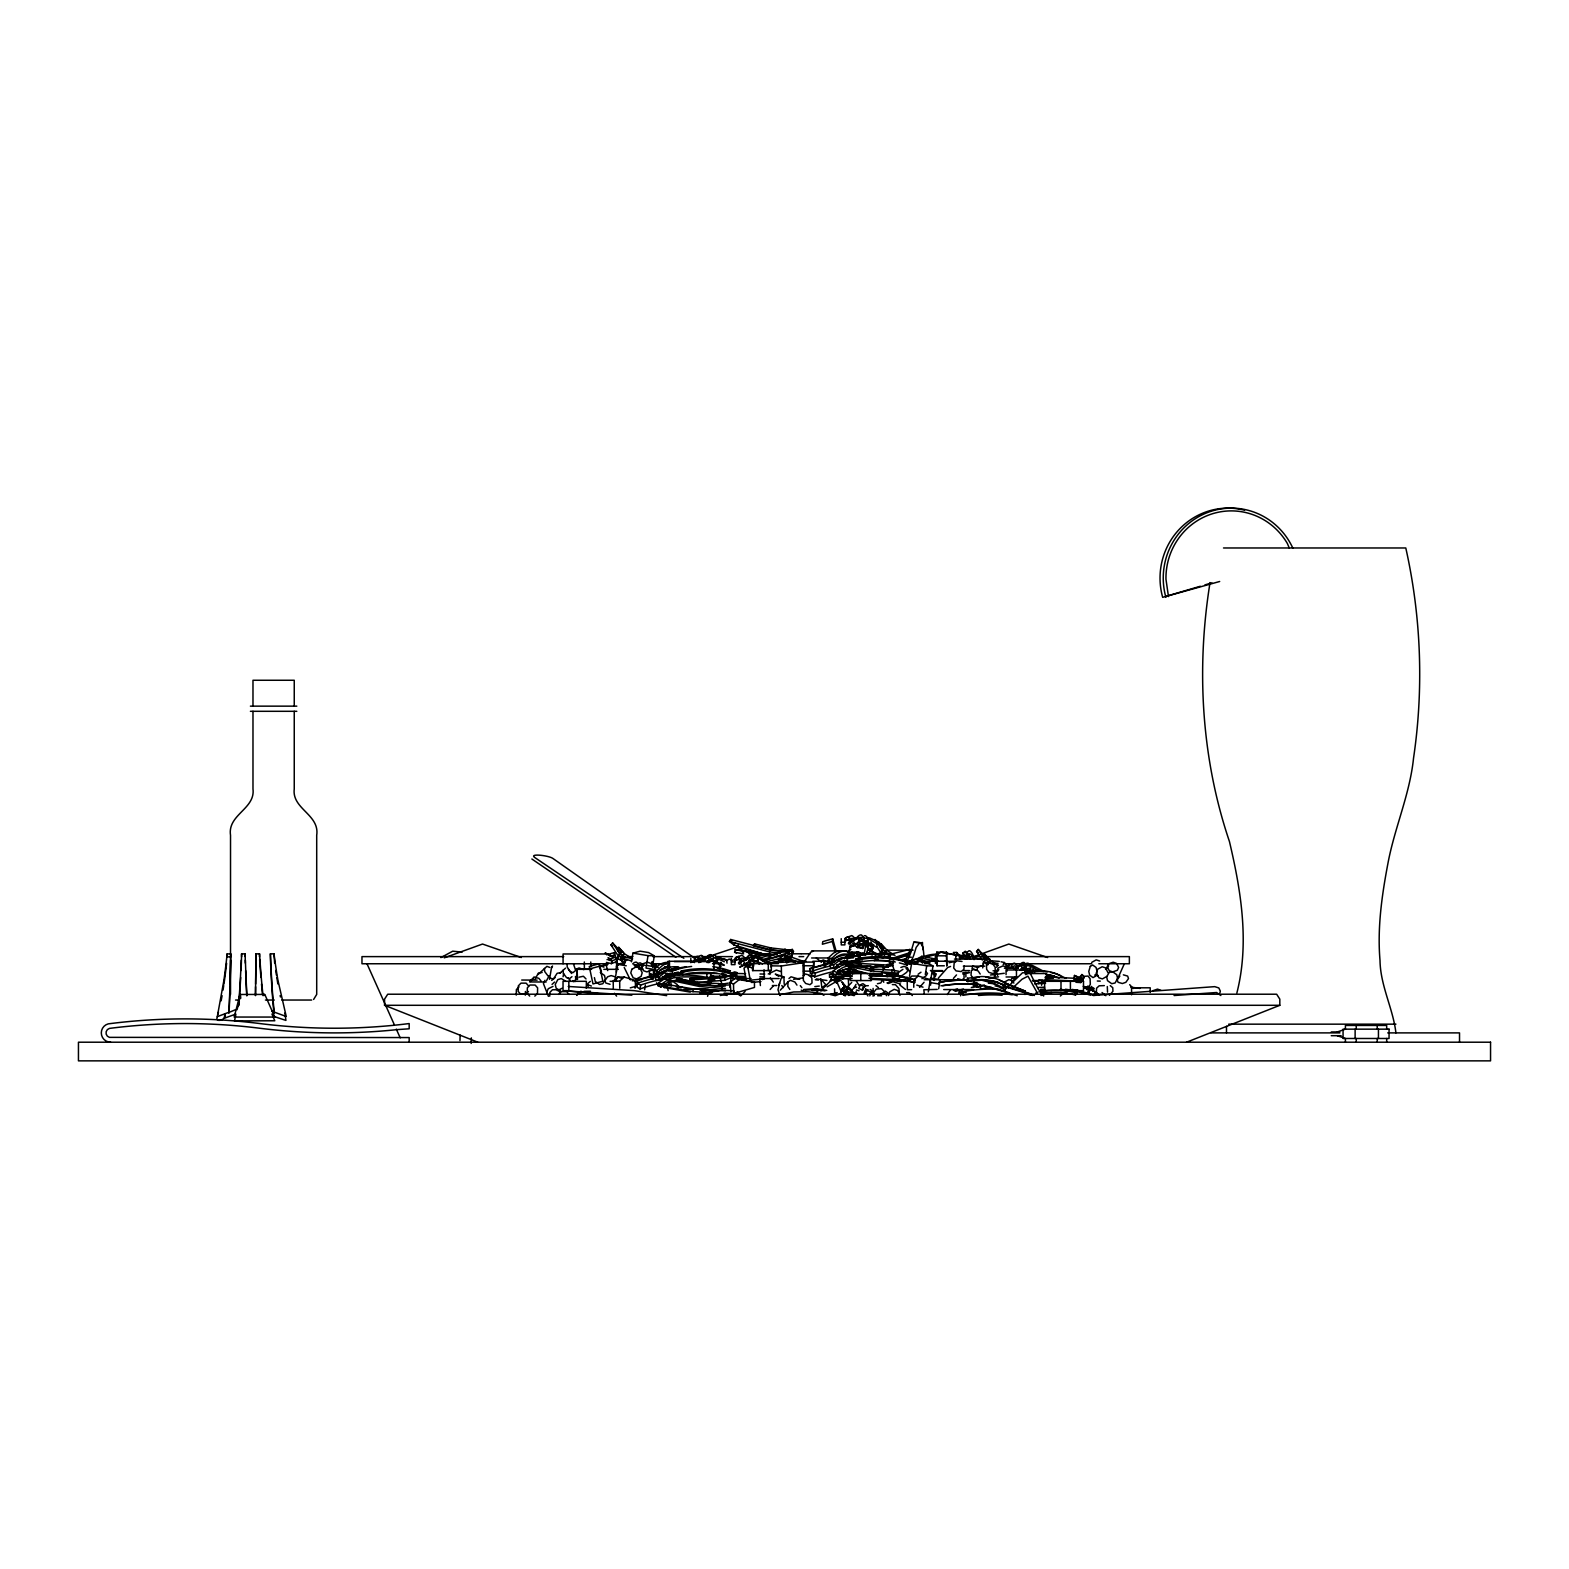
<?xml version="1.0" encoding="UTF-8"?>
<svg xmlns="http://www.w3.org/2000/svg" width="1569" height="1569" viewBox="0 0 1569 1569"><rect width="100%" height="100%" fill="white"/><g stroke="black" fill="none" stroke-linecap="round" stroke-linejoin="round"><path stroke-width="1.5" d="M804.269 975.722L804.034 962.072L813.723 962.091L813.958 966.092M813.056 969.367L813.723 962.091M944.322 965.798L937.066 965.778L936.183 955.815L936.85 952.128L946.538 952.148L946.754 965.798L946.538 952.148M937.066 965.778L936.85 952.128M917.845 963.15L917.885 959.306A166.687 75.998 -89.3 0 1 936.654 954.187M922.415 963.209L922.454 959.365M263.062 995.648A309.681 14.396 89.7 0 1 262.121 986.724L261.552 980.743A309.524 14.396 89.7 0 1 259.964 960.11L259.552 953.854L255.943 953.854L255.884 960.11A309.093 2.589 89.9 0 1 255.629 980.743L255.57 990.059A312.819 2.628 89.9 0 1 255.472 995.629A309.093 2.589 89.9 0 0 255.551 986.724M245.117 956.521L245.156 953.874L241.567 953.893L241.371 963.15A313.015 9.963 -89.9 0 1 241.018 970.544M271.908 1011.26L286.244 1016.496L278.027 980.703A310.917 29.144 89.5 0 1 274.83 960.091L274.006 953.834L270.378 953.834L270.594 963.091A313.015 9.649 89.8 0 0 271.672 983.979L272.065 990.019A313.074 9.649 89.8 0 0 273.987 1013.064M235.173 1009.828L231.349 1011.456A82.824 70.585 82.4 0 1 227.368 1012.848L217.306 1016.634L223.818 980.802A310.387 24.555 -89.7 0 0 226.466 960.169L227.132 953.913L230.741 953.913L230.643 963.17A312.859 5.04 90 0 1 230.133 984.038M710.071 984.881L710.188 979.272M820.862 979.272L821.783 987.548L826.392 984.646M668.374 966.21A51.208 23.751 -82.4 0 0 661.785 969.112L656.842 973.643L653.508 973.055L653.567 969.975L658.509 965.425A51.208 23.751 -82.4 0 1 666.747 962.405L668.374 962.483M668.453 963.131A51.208 23.751 -82.4 0 0 661.843 966.014L656.921 970.564L656.842 973.643L657.215 971.486L658.686 973.604L666.119 970.544A37.362 25.222 -42.5 0 1 675.651 968.857L677.926 968.877M865.97 954.58L857.792 952.128L849.515 954.835L844.71 954.03A51.208 23.751 -82.4 0 0 836.473 957.07L831.531 961.601L828.197 961.012L828.275 957.933L833.198 953.403A51.169 23.731 -82.4 0 1 838.16 950.892L846.279 951.304M831.531 961.601L831.609 958.522L836.552 953.991A51.208 23.751 -82.4 0 1 844.789 950.951L851.202 952.658L847.848 952.069M576.627 979.448L577.078 969.328L591.65 969.328M459.972 1040.6L460.109 1035.069M471.19 1043.424L471.347 1037.894M516.24 995.119L516.378 989.588L519.025 986.842M525.301 995.177L525.419 991.49M549.719 996.178L549.817 992.491L552.465 989.745L557.603 989.784L560.094 992.549M259.454 956.815L259.552 953.854M739.254 964.327L739.411 960.718L741.745 959.463M771.183 967.23L771.34 963.621L760.024 957.776A58.759 34.577 -88 0 0 755.356 957.306M849.162 944.597L849.319 940.988L851.653 939.733M867.99 938.537L876.993 943.734L876.836 947.362L867.834 942.165M576.784 978.232L577.078 974.016L577.372 978.232M274.006 953.834L274.653 963.091M652.9 977.428L652.782 979.409L650.547 977.369L650.821 974.055L657.764 975.545M650.547 977.369L650.821 974.055M659.647 983.528L659.51 985.509L656.528 982.802M697.421 984.449L697.538 982.488L677.71 978.468L677.592 980.429L697.421 984.449L722.721 986.293M725.466 988.705L699.244 986.45L699.362 984.469L676.259 979.507M718.406 985.548L718.543 983.586L697.538 982.488M724.878 986.685L724.996 984.704L718.543 983.586M840.141 976.801L840.023 978.762L852.045 978.566M868.069 973.702L848.456 968.426L848.574 966.465L851.241 964.974L871.089 968.995L892.075 970.093L898.527 971.211L898.37 972.466L902.94 969.328M848.456 968.426L851.124 966.935L851.241 964.974L847.946 964.366A48.659 23.574 -69.6 0 0 839.023 966.877L833.257 970.858L832.727 973.663L835.63 974.957L841.376 970.976A48.659 23.574 -69.6 0 1 850.3 968.465L851.967 968.603M852.751 973.996L852.869 972.015L861.616 971.858M898.409 973.192L870.952 970.956L871.089 968.995M891.957 972.054L892.075 970.093M897.998 976.624L898.115 974.663M930.005 962.68L919.101 959.757L919.238 957.776L921.905 956.286L935.124 958.973M919.101 959.757L921.768 958.267L921.905 956.286M959.149 993.099L959.267 991.137L961.934 989.647L961.817 991.628L959.149 993.099L963.503 994.275M796.954 985.116L794.895 982.017L790.462 980.35L788.089 981.782L787.795 986.313L789.854 989.431M658.235 967.367L646.291 965.366L646.075 968.093L655.626 969.701M690.282 992.138L664.217 987.548L664.589 984.096L693.243 988.901L733.9 990.804L733.684 993.55L724.133 993.099M664.217 987.548L664.589 984.096M712.169 992.549L693.027 991.647L693.243 988.901M851.967 976.565L837.748 974.055L838.121 970.603L841.925 968.151A48.659 23.574 -69.6 0 1 850.849 965.661L852.516 965.778M1075.961 982.292L1080.766 982.547L1081.237 978.585L1045.346 976.899M964.17 966.033L963.876 969.407L961.13 971.584L956.051 970.897L953.736 968.034L954.187 962.993L956.933 960.797L962.013 961.483M224.347 1018.261L224.759 1013.927C228.329 1019.124 213.776 1024.184 217.503 1016.281M989.078 987.548L980.37 989.235L980.684 985.881L984.351 984.94M1024.949 994.491L1025.263 991.118L1011.279 985.371A55.013 54.248 79.4 0 0 1004.042 983.959M1043.267 982.429L1038.247 983.449L1038.56 980.076L1039.914 979.997M947.245 994.609L950.461 989.843M956.404 955.796L956.737 952.461L953.383 952.442L954.501 953.795M726.251 975.075L722.015 976.683L690.007 978.585L689.693 981.311L693.439 982.547L724.643 980.331L736.567 975.31L736.881 972.584L734.723 971.878L730.487 973.466M693.439 982.547L693.753 979.821L690.007 978.585M724.643 980.331L724.956 977.585L736.881 972.584M778.989 985.057L781.225 978.271L783.931 976.957L784.186 984.194M223.033 990.098L223.72 985.528M838.258 979.978L838.827 976.291M599.142 963.778L602.849 981.194L592.984 983.94L589.277 966.524L599.142 963.778L601.515 972.231M606.575 954.776L614.479 952.579L614.028 955.227L610.086 956.325M617.362 957.973L621.265 951.344L618.774 947.323L617.147 949.284L619.657 953.305L619.069 955.541L620.618 956.796L624.148 953.874L620.638 960.267L617.362 957.973L618.99 956.011L622.265 958.306L622.697 955.658L623.462 959.149L625.521 960.601L627.07 959.561L623.893 962.562L621.834 961.111L621.069 957.62L620.638 960.267M615.107 979.468L617.617 964.347L624.776 962.366M631.503 961.777L632.935 953.148L640.113 951.167L648.546 952.56L654.312 955.815L652.527 966.622M635.072 988.254L636.583 979.134L641.368 979.919M653.724 978.468A178.356 133.365 -59 0 0 637.524 983.233L636.877 987.078L640.015 988.96A178.356 133.365 -59 0 1 658.235 983.763M640.015 988.96L640.642 985.097A178.356 133.365 -59 0 1 662.903 979.095M646.605 964.288L648.036 955.639L654.312 955.815M644.624 989.843L645.408 985.097M711.561 979.684L710.914 983.528A178.356 133.365 -59 0 0 707.227 982.763M830.432 965.994A178.356 133.365 -59 0 0 812.212 971.191L811.585 975.055L814.703 976.918A178.356 133.365 -59 0 1 832.923 971.721M814.703 976.918L815.331 973.074A178.356 133.365 -59 0 1 839.611 966.7M832.256 941.498L832.688 938.85L822.803 941.596L822.372 944.244L832.256 941.498L835.218 952.05M850.28 994.393L848.751 995.413L846.691 993.981L845.926 990.49L843.867 995.099L840.592 992.804L844.495 986.175L842.004 982.135L848.162 988.901L855.752 993.648L854.124 995.609L846.515 993.805L845.397 992.883L847.378 988.705L843.847 991.628L841.71 989.235L842.867 988.137M840.592 992.804L842.671 988.156M849.006 952.383L850.084 945.891M843.867 995.099L847.378 988.705M864.107 954.874L865.892 944.067M864.225 935.791A51.208 10.767 -78.3 0 1 865.715 935.83L867.598 937.615A58.759 34.577 -88 0 1 869.932 938.046L879.032 942.184L883.739 947.911L879.836 954.54L881.915 949.892L875.071 939.478L882.896 948.029M886.622 950.461L884.641 954.638L886.622 950.461L883.092 953.364L881.543 952.108L882.111 949.873L879.621 945.852L881.248 943.891L887.407 950.657L894.997 955.384M885.171 952.226L884.739 954.874L881.464 952.579M883.288 965.504L882.857 968.151L892.722 965.406L893.173 962.758M909.49 976.271L911.628 963.327A116.694 76.371 64.5 0 1 917.826 961.189M925.298 974.467L926.73 965.818L933.006 965.994L930.868 978.938M928.299 991.961L930.594 978.115L940.164 979.684L938.654 988.803M983.43 961.817L982.978 964.484L984.606 962.523L987.862 964.817L988.313 962.17M987.764 964.562L989.764 960.385L988.137 962.366M1041.561 985.273L1042.267 980.958M1087.14 986.921L1086.689 989.588L1088.317 987.627M1091.494 989.686L1093.103 987.705L1094.221 988.627L1092.612 990.588L1091.847 987.47L1089.945 988.411L1087.807 986.038M1210.032 582.589C1196.147 668.806 1201.344 758.592 1229.429 841.474C1241.059 890.741 1249.61 943.028 1236.882 992.942M549.523 979.291L551.641 966.837M563.075 976.781L563.624 973.545M868.069 989.568L865.715 990.235L864.107 992.922L865.303 992.569M1017.222 995.746A100.632 11.003 13.8 0 0 983.881 986.018L973.525 983.292L974.094 979.958L981.115 979.605A51.208 50.718 -31.8 0 1 998.021 982.645L1002.14 984.528M1087.494 994.099L1088.376 989.098L1089.906 989.058L1089.023 994.079L1075.098 989.961M632.699 963.896A51.208 10.767 -78.3 0 1 636.7 962.307L639.113 965.151L638.563 968.21L642.662 968.975L642.133 967.936M712.169 956.384A51.208 10.767 -78.3 0 1 715.287 955.56L717.719 958.384L717.151 961.464L713.071 960.699L713.62 957.639L711.188 954.795A51.208 10.767 -78.3 0 0 707.188 956.384L704.344 960.071M752.689 956.384A51.208 10.767 -78.3 0 1 755.807 955.56L758.219 958.384L757.67 961.464L753.571 960.699L754.14 957.639L751.708 954.795A51.208 10.767 -78.3 0 0 747.707 956.384L744.863 960.071M867.598 937.615L867.579 941.733L863.48 940.988L864.029 937.909L861.616 935.065A51.208 10.767 -78.3 0 0 857.615 936.673L855.752 938.89M862.322 990.098L862.558 988.843M865.186 991.667L865.755 988.548M1025.204 964.15A51.208 10.767 -78.3 0 1 1028.323 963.327L1030.755 966.171L1030.186 969.23L1026.106 968.485L1026.656 965.406L1024.224 962.562A51.208 10.767 -78.3 0 0 1020.223 964.17L1017.379 967.838M998.904 983.233A51.208 50.718 -31.8 0 0 981.998 980.194L967.034 981.311L967.583 978.232L981.664 976.526A51.208 50.718 -31.8 0 1 998.57 979.566L1008.945 984.685L1008.396 987.764L1000.61 983.39M967.916 981.9L967.583 978.232M221.131 1000.806L222.092 995.687M658.019 985.705L658.568 982.88L664.334 978.899A48.659 23.574 -69.6 0 1 673.238 976.389L682.476 979.448L676.161 977.683A48.659 23.574 -69.6 0 0 667.237 980.194L661.49 984.175L660.941 986.999L658.019 985.705L659.961 984.175M835.63 974.957L838.121 970.603L854.85 973.408M749.217 966.935L750.159 964.229L753.767 965.504L752.826 968.21L749.217 966.935L749.433 965.818M752.826 968.21L753.042 967.092M864.107 942.106A75.685 3.04 -70.7 0 1 863.911 944.636L862.715 948.48L859.106 947.205L859.341 946.087A75.685 3.04 -70.7 0 0 859.518 945.146M862.715 948.48L862.95 947.362A75.685 3.04 -70.7 0 0 863.225 945.166M1026.283 973.27L1026.518 972.133A75.685 3.04 -70.7 0 0 1026.773 970.466M681.319 970.936L680.789 973.466L682.397 974.643A116.694 97.2 -53.9 0 1 732.527 977.232L733.056 974.682L731.448 973.525A116.694 97.2 -53.9 0 0 681.319 970.936L682.927 972.094A116.694 97.2 -53.9 0 1 733.056 974.682M682.397 974.643L682.927 972.094M731.448 973.525L730.919 976.055L732.527 977.232M899.351 962.895A116.694 97.2 -53.9 0 1 907.215 965.19L907.745 962.66L906.137 961.483A116.694 97.2 -53.9 0 0 856.007 958.894L855.478 961.444L857.086 962.601A116.694 97.2 -53.9 0 1 895.311 962.013M857.086 962.601L857.615 960.071L856.007 958.894M908.628 962.64L915.923 963.131M907.196 978.546L907.451 977.31L900.273 976.977M1081.237 978.585L1080.982 979.821L1073.784 979.429M1080.766 982.547L1081.021 981.311L1045.131 979.644M831.393 961.797L831.903 959.443L839.337 956.384A37.362 25.222 -42.5 0 1 848.868 954.697L859.832 956.541M736.567 952.971L734.606 952.265L735.233 949.539L772.105 955.09M781.225 958.6L786.108 958.973L786.716 956.247L790.148 957.463L789.521 960.208L780.303 959.404M844.436 960.071L844.652 963.307L845.103 961.326M890.074 957.286L890.545 955.305L887.328 953.815L869.932 957.855M908.098 954.835L905.019 960.875L908.098 954.835L889.427 959.6M893.212 959.797L908.941 954.776L909.961 949.422L888.78 954.619M909.961 949.422L908.941 954.776M910.236 952.736L910.687 950.755M611.361 963.641L612.008 960.895L617.715 958.679L617.088 961.405L611.361 963.641L606.379 962.405M872.286 955.148L866.971 952.265L867.618 949.539L878.248 954.246M870.481 950.245L869.834 952.971L866.971 952.265M977.605 967.406L976.977 970.152L971.995 968.916L972.623 966.171L977.605 967.406L981.429 965.916M982.684 967.916L983.332 965.19M1083.159 979.154L1074.471 975.447L1073.824 978.173L1077.354 980.095M960.601 995.785L961.503 991.922A178.356 146.505 -53.2 0 1 1000.551 989.49M1085.238 988.352A178.356 146.505 -53.2 0 1 1095.025 991.549L1094.103 995.413A178.356 146.505 -53.2 0 0 1072.157 989.411M892.271 977.82L899.096 979.409L899.782 976.683L915.355 979.821L914.668 982.547L897.664 979.213M899.096 979.409L910.177 981.311L910.863 978.585M995.021 975.487L996.001 971.662L998.845 969.72M235.899 1014.123L234.526 1020.889L274.791 1020.772L271.947 1014.064M237.056 1009.71L239.351 1000.885M754.179 945.381L754.571 943.891L770.732 947.911L790.168 950.128L788.913 952.108M968.446 957.776L968.838 956.286L980.39 959.169M218.483 1012.044L217.738 1014.496M790.658 957.678L790.246 959.13L791.914 955.717L790.658 957.678L785.853 956.913L779.675 960.875L770.163 963.091M786.049 956.247L790.894 956.835L792.816 952.579L792.168 954.874M888.584 995.57L889.662 991.902L894.193 989.353L897.645 990.49L900.018 995.334M913.844 942.165L922.474 942.91L913.844 942.165L910.53 953.383A58.877 46.187 -75.6 0 1 905.803 963.464M553.465 978.958L557.113 973.31L560.878 972.584M859.106 947.205L860.067 944.499L863.676 945.774L865.323 944.165A55.013 12.356 89.3 0 1 866.147 943.675M825.059 966.347L828.491 960.797M831.511 980.821L831.982 979.625L834.963 981.253M830.197 980.86L831.335 978.075M874.404 957.718L875.737 954.697L880.444 952.952L883.798 954.187M1118.481 976.84L1124.345 963.758M883.053 970.27L884.367 967.445M1013.888 979.566L1015.202 976.742M544.973 980.292L543.423 983.606L548.405 996.315M546.738 992.039L548.287 988.725L553.033 986.391M551.66 967.838L552.523 966.014M712.463 959.071L709.972 960.012L708.678 962.68L709.972 962.111M759.573 964.366A47.854 13.964 -64.4 0 0 756.003 963.072L752.394 964.209L749.197 962.68L750.492 960.012L752.983 959.071M752.394 964.209L754.964 960.973M864.009 939.184L860.381 940.302L859.106 942.949L862.283 944.479L865.911 943.361A47.854 13.964 -64.4 0 1 870.128 945.46L870.677 946.46M862.283 944.479L863.578 941.831L867.206 940.714A47.854 13.964 -64.4 0 1 868.226 940.733M864.696 942.067A47.854 13.964 -64.4 0 1 866.951 943.93L868.559 949.108L871.736 950.637L873.031 947.99L871.972 943.812L872.815 948.794L868.343 948.833L865.009 944.283A55.013 12.356 89.3 0 0 863.342 943.499M1025.498 966.857L1023.008 967.798L1021.713 970.446L1024.224 969.505M861.342 947.088L860.793 948.166L857.184 946.891L858.223 944.93M979.919 986.489L977.134 987.195L975.192 985.077L976.389 982.704M1005.101 990.098L1003.14 987.96L1004.337 985.607L1006.278 987.744L1005.101 990.098L999.355 987.019A37.362 27.183 -37.6 0 0 995.021 985.842M762.671 979.644L763.652 977.781M529.675 981.861L534.048 976.977L538.853 978.33L541.109 981.115M546.561 980.625L549.13 975.781M568.213 986.45L634.366 990.647L666.688 995.648M866.559 966.975L867.167 965.876L865.99 967.955M535.009 979.252L538.422 973.015L542.129 972.505M668.119 985.391L669.806 982.39L673.16 981.664L677.357 984.685L678.2 988.45M882.464 979.978L880.797 982.978L877.444 983.704M854.281 987.293L856.027 984.351M1082.649 979.272L1084.375 976.33L1088.101 976.055L1090.082 978.723L1090.318 984.351L1088.572 987.293L1084.846 987.548M1116.775 979.88L1118.128 977.742M841.2 980.743L838.905 979.939L837.199 982.645L840.67 990.49M738.175 944.891L736.9 946.872L761.455 953.442L733.704 944.832L729.408 941.439L730.683 939.478L770.732 949.892L786.187 951.775M733.704 944.832L734.959 942.851M754.571 943.891L753.316 945.852L769.477 949.873L787.207 951.736M769.477 949.873L770.732 947.911M729.408 941.439L769.457 951.873L770.732 949.892M783.814 950.991L785.069 949.01M790.894 956.835L792.188 952.658M933.79 971.211L932.535 973.192L933.535 974.447L934.791 972.466L930.397 970.466M967.583 958.267L968.838 956.286M1003.179 964.504L1004.435 962.542L1005.454 963.797M862.891 947.146L863.695 945.911M804.701 961.228L810.722 952.187L813.448 951.089M974.055 959.64L972.623 956.835A51.208 8.728 83.2 0 0 969.348 953.795L963.209 956.09L962.935 953.011L965.151 951.304A51.208 8.728 83.2 0 1 965.778 951.442M963.209 956.09L964.268 954.776M967.132 955.501L966.877 952.422L969.093 950.716A51.208 8.728 83.2 0 1 972.349 953.736L974.526 958.286M779.675 983.096L777.989 989.843L780.068 995.55M624.05 964.072L625.011 962.974M704.756 960.601A37.362 7.551 75.2 0 0 701.833 958.012L695.655 960.306L695.126 957.62L697.224 956.227M695.126 957.62L701.284 955.325A37.362 7.551 75.2 0 1 704.226 957.933L705.05 959.071M745.275 960.601A37.362 7.551 75.2 0 0 742.353 958.012L736.175 960.306L735.645 957.62L738.371 956.384M735.645 957.62L741.804 955.325A37.362 7.551 75.2 0 1 744.745 957.933L746.432 960.405M854.399 939.929A37.362 7.551 75.2 0 0 852.242 938.282L846.083 940.576L845.534 937.909L848.28 936.654A37.362 7.551 75.2 0 1 849.672 937.576M846.083 940.576L848.809 939.341A37.362 7.551 75.2 0 1 851.751 941.949M845.534 937.909L851.712 935.595A37.362 7.551 75.2 0 1 854.654 938.203L855.478 939.341L858.537 937.674L859.949 941.812M1017.791 968.387A37.362 7.551 75.2 0 0 1014.868 965.778L1008.69 968.073L1008.161 965.406L1010.887 964.15M1008.69 968.073L1009.651 966.994M1008.161 965.406L1014.319 963.091A37.362 7.551 75.2 0 1 1017.261 965.7L1018.085 966.837M886.544 994.785L887.877 992.922L885.289 991.059M1119.854 976.055L1117.206 979.782L1118.05 982.272L1122.365 983.528L1125.856 982.312L1128.503 978.585L1127.66 976.095L1123.345 974.839M786.089 956.815L784.814 954.835L762.612 960.797L788.03 952.795L792.325 949.422L793.581 951.383L792.502 952.736L784.696 956.207M859.224 945.95L860.047 944.969M707.089 962.621L708.639 960.758M749.158 960.758L745.275 965.465L747.982 967.681L751.59 963.268M859.047 941.027L855.183 945.734L857.87 947.951L861.499 943.538M1020.125 970.407L1021.674 968.524M617.813 955.305L610.988 944.871L612.616 942.91L619.088 949.735M619.069 955.541L621.265 951.344M620.618 956.796L624.148 953.874M623.285 958.973L624.913 956.992L632.523 958.816L630.895 960.777L622.167 958.051M621.834 961.111L623.462 959.149M623.893 962.562L625.521 960.601M655.018 966.935L656.646 964.974M836.493 983.175L834.218 979.703L835.846 977.742L839.67 981.115M842.298 990.353L844.495 986.175M846.534 990.882L848.162 988.901M846.515 993.805L848.143 991.824L855.752 993.648M846.691 993.981L845.063 995.942L844.299 992.451M881.543 952.108L883.739 947.911M982.292 960.071L976.585 951.383L978.213 949.422L984.704 956.247M984.371 953.815L986.881 957.855L985.254 959.816L982.743 955.796L984.371 953.815L990.529 960.581L998.119 965.327L996.492 967.288M1082.59 979.978L1080.296 976.487L1081.924 974.526L1083.571 975.879M1089.945 988.411L1091.573 986.43M1090.396 989.235L1092.024 987.274M1109.46 995.315L1112.931 991.314L1112.774 987.725L1110.244 985.607M770.144 989.49L773.262 985.979M919.571 987.372L924.063 982.272M938.38 978.036L947.696 967.485L950.559 966.445M953.403 978.428L956.502 974.918M1105.557 969.407L1108.695 965.896M780.244 990.216L788.089 981.782M653.508 973.055L655.136 971.309M828.197 961.012L829.824 959.287M869.775 995.864L871.364 992.275L867.461 990.588L865.735 992.412L867.912 995.923M880.876 994.04L884.485 992.177L886.662 995.668M528.439 991.471L525.811 994.216L520.673 994.197L518.182 991.412L518.319 985.881L520.967 983.135L526.105 983.155L528.596 985.94M534.833 996.119L537.481 993.373L537.618 987.842L535.127 985.057L529.989 985.018L527.361 987.784L527.204 993.314L529.694 996.099M558.839 994.393L561.486 991.647L566.625 991.667L569.116 994.452M745.157 991.314L741.137 995.472L737.175 991.667M846.221 988.137L851.732 982.429M851.104 990.961L855.674 986.234M821.136 990.353L831.982 979.625M670.669 973.211A55.013 29.968 87.9 0 0 666.707 974.604L659.157 980.37L655.783 980.448L655.509 977.075L663.079 971.329A55.013 29.968 87.9 0 1 671.061 969.524A100.632 17.436 -11.4 0 0 677.455 966.837M655.509 977.075L658.882 976.997L666.452 971.231A55.013 29.968 87.9 0 1 676.474 969.622M847.378 960.856A55.013 29.968 87.9 0 0 841.415 962.562L833.845 968.328L830.472 968.406L830.217 965.053L837.768 959.287A55.013 29.968 87.9 0 1 847.79 957.659M830.217 965.053L833.59 964.955L841.141 959.208A55.013 29.968 87.9 0 1 851.163 957.58L853.222 958.012M529.969 981.645L533.087 978.625M538.147 974.467L546.914 966.347L549.797 967.445M559.878 973.231L565.526 968.132M985.724 958.953L986.881 957.855M576.647 995.393L576.725 995.315A8.924 4.217 -14 0 1 579.491 993.314L584.452 991.314L590.513 991.235M1060.35 996.021L1064.017 992.608L1066.861 992.608M552.033 984.41L554.583 982.057M577.215 994.648L581.02 991.118M1027.126 972.407L1027.95 971.662A55.013 12.356 89.3 0 1 1028.774 971.172M613.302 988.313L613.204 981.076L617.794 977.075L624.246 977.075L636.524 980.743L632.229 980.762M613.204 981.076L619.677 981.076L624.246 977.075M813.978 994.393L818.547 990.392L812.095 990.412M913.688 980.037L918.277 976.036L930.554 979.723L930.613 985.116M1008.671 985.96L1022.557 972.76L1029.911 972.76L1038.168 988.941L1043.64 996.04M1012.24 988.392L1022.066 979.213L1027.989 976.193L1037.344 993.02L1035.932 993.02L1036.874 992.196M872.835 995.962L874.149 994.844M788.952 978.546L791.031 976.801L799.7 979.331M803.23 975.683L805.309 973.957L809.624 975.212L811.879 978.213L812.036 982.959L809.957 984.704L805.642 983.449L803.387 980.448L802.995 962.738L799.7 961.326L768.732 963.052M551.7 980.409L555.073 977.644M571.959 976.683L569.429 978.762L566.566 977.664L563.349 973.388L562.996 970.211M573.293 981.704L575.803 979.605L575.47 976.448M590.356 981.37L587.826 983.449L588.179 986.626M848.339 951.383L850.869 949.304M614.322 980.684L617.009 978.507M742.765 952.599L744.844 950.912L747.668 952.069L751.276 956.07M871.011 946.695L873.698 944.518M660.941 986.999L666.688 983.018A48.659 23.574 -69.6 0 1 675.611 980.507L678.867 980.978M729.879 987.234L729.801 982.488L735.469 978.115L754.414 982.116L754.493 987.431L733.684 993.55L733.527 984.077L739.195 979.684L754.414 982.116M1038.737 991.961A92.238 74.194 53.4 0 1 1074.902 992.569L1076.569 991.353L1077.119 993.785L1075.451 995.021A92.238 74.194 53.4 0 0 1042.699 993.648M959.953 959.424L959.914 955.835L940.89 952.128L935.32 956.129L935.418 963.366M918.081 974.271L920.983 972.211M921.925 978.723L926.279 975.624L927.514 973.329L925.651 971.839M664.962 985.45L663.079 986.685L662.589 984.253L664.491 983.018L664.962 985.45A92.238 70.095 57 0 1 671.375 983.881M766.515 961.66L778.401 958.894L784.814 954.835M919.257 943.361L916.178 947.382L913.864 954.952A63.544 49.855 -75.6 0 1 909.922 963.739L906.941 963.621M313.623 999.453L316.703 994.413L316.703 835.296C319.86 814.527 291.716 808.996 294.246 788.952L294.246 711.306M827.118 986.862L838.905 979.939M698.715 962.483L708.109 957.404L709.541 961.542L707.835 962.464M1004.317 982.174L1008.828 979.644L1012.28 980.782M1091.671 962.405L1096.201 959.875L1099.653 961.012M1106.89 976.389L1102.36 978.919L1098.908 977.781L1096.535 972.957L1097.614 969.269L1102.144 966.739L1105.596 967.877L1107.969 972.702M858.537 937.674L851.437 941.596L853.438 940.733L854.85 944.852L849.692 947.382L855.085 944.381M858.243 942.734L852.869 945.734L854.85 944.852M440.909 957.6L452.735 951.187L462.169 952.128M748.354 962.464L742.882 965.543L744.942 964.582L743.529 960.463L741.47 961.405L748.629 957.404L750.041 961.542M1014.79 968.563L1021.144 965.17L1022.576 969.309L1020.87 970.23M708.109 957.404L698.97 962.542M746.883 963.189L739.725 967.19L744.942 964.582M855.36 939.341L848.28 943.263L853.438 940.733M1021.144 965.17L1014.378 968.916L1016.045 968.23M698.891 960.718L701.225 959.463M743.51 964.464L745.844 963.229M853.399 944.754L855.733 943.499M820.685 961.287L823.274 959.934L826.216 961.346M748.629 957.404L738.371 962.993L743.529 960.463M858.42 957.11L857.694 952.089L852.144 954.815A100.632 17.436 -11.4 0 1 845.73 957.58M557.309 990.627L562.055 988.293M883.092 953.364L884.994 952.422M843.847 991.628L845.75 990.686M768.241 973.996L776.38 970.073L780.715 971.505M531.871 859.008L675.906 957.267M852.634 956.855L850.339 956.835A37.362 25.222 -42.5 0 0 840.807 958.502L833.374 961.581L831.903 959.443M621.579 964.033L623.364 963.896A37.362 7.551 75.2 0 1 624.031 964.249M847.907 953.128L849.672 952.991A37.362 7.551 75.2 0 1 850.359 953.344M638.661 969.054L642.29 967.936M749.197 962.68L750.492 962.111M1024.91 971.976L1028.538 970.858A47.854 13.964 -64.4 0 1 1032.088 972.133M235.173 1014.339L224.759 1018.065M659.706 970.289L664.648 968.406A37.362 25.222 -42.5 0 1 674.18 966.739L678.71 966.955M576.254 969.132L579.079 967.955L583.884 969.642M1186.556 1042.208L1279.814 1005.298L1279.814 999.139L1276.656 994.216L387.72 994.216L384.562 999.139L384.562 1005.298L477.819 1042.208M840.945 993.51L835.238 995.727L830.256 994.491L837.218 992.589M444.282 957.835L482.526 944.048L521.339 957.521M972.8 957.012L1008.808 944.048L1047.602 957.521M785.892 960.169L787.873 959.463L788.481 962.209L786.5 962.915L785.892 960.169L772.144 962.68M861.283 984.332L863.028 983.704L865.598 985.587L862.538 988.058M888.074 983.528L891.565 982.312M869.657 993.785L872.717 991.314L870.148 989.431M877.64 995.727L881.543 995.746M650.017 970.819L646.879 971.897L643.506 970.701L641.427 966.661L642.741 963.837L647.409 962.209L650.802 963.405L652.881 967.445M900.861 967.445L903.979 966.367L907.353 967.563L909.432 971.603M1152.803 990.745L1157.491 989.117L1160.864 990.314M1337.337 1031.951L1345.398 1029.166L1345.418 1025.44L1386.682 1025.44L1386.682 1029.166M705.501 957.561L737.116 947.048M891.427 958.541L909.392 952.795M829.491 974.506L832.531 973.545L832.609 976.349L829.57 977.31L829.491 974.506L834.257 974.506M878.052 959.267L873.874 960.581L888.76 960.875L891.153 965.327L845.789 962.601L862.362 961.052M882.209 957.953L890.545 955.305M648.86 976.604L634.994 980.762L635.72 985.763M651.488 976.585L634.994 980.762M760.377 957.953L768.888 955.305L770.163 957.286L763.77 959.267M636.759 966.955L637.975 966.582M713.169 963.621L715.503 963.091A47.854 13.964 -64.4 0 1 719.053 964.366M1028.695 968.367L1026.185 969.328L1023.008 967.798M703.579 958.482L705.913 957.776A58.759 34.577 -88 0 1 710.6 957.168M744.079 958.482L746.432 957.776A58.759 34.577 -88 0 1 753.453 957.267M853.987 938.772L856.341 938.046A58.759 34.577 -88 0 1 863.362 937.536M1016.614 966.269L1018.948 965.543A58.759 34.577 -88 0 1 1025.969 965.033M1165.59 596.475L1200.324 586.257M1204.953 584.884L1211.896 582.844M1244.57 510.2A69.938 68.075 -90 0 0 1162.668 597.338L1219.682 581.491M810.428 973.741L809.682 968.72L823.548 964.582A100.926 17.494 -11.4 0 0 835.865 960.385M809.682 968.72L826.177 964.543A100.632 17.436 -11.4 0 0 834.571 961.758M588.826 969.171L598.711 966.426M852.948 938.909L858.321 937.438M886.995 982.92L892.918 981.272M1028.244 971.976L1035.403 969.975L1043.856 971.388L1032.539 965.543A58.759 34.577 -88 0 0 1027.891 965.092M607.026 959.659L613.989 957.757L605.144 952.952L617.715 958.679M599.26 966.916L607.654 964.641L603.359 964.641M630.287 987.862L636.602 986.136M962.758 973.996L969.073 972.29M1040.914 995.472L1047.229 993.765M768.869 955.541L792.325 949.422M975.192 985.077L977.958 984.351M1035.01 981.409L1037.795 980.684M980.37 989.235L991.392 987.195M1038.247 983.449L1045.601 981.841M754.728 957.267L768.516 953.815L770.163 957.286M949.049 962.738L955.835 961.209M733.135 960.071L736.508 959.326M967.034 981.311L974.114 979.997M579.059 977.173L583.393 976.251L586.022 978.958M889.368 962.248L893.977 961.287M898.586 960.346L905.49 958.894M882.013 965.661L870.52 968.053L870.972 966.073L855.497 966.798M886.622 964.7L893.526 963.268M779.636 994.746L793.718 991.961L808.27 991.785L820.803 993.314L823.921 995.354M803.642 989.49L816.41 988.627L826.785 990.412M805.623 990.176L816.704 989.431L825.078 990.922M778.852 961.071L787.873 959.463M719.445 984.528L728.369 983.096M972.015 978.056L979.056 977.193M772.144 965.857L781.323 965.994L802.995 962.738M962.935 953.011L966.877 952.422M793.62 979.291L803.25 977.86M636.583 967.034L638.661 966.779M990.51 974.996L1004.258 973.29M988.784 978.036L998.512 976.82M711.365 976.33L713.601 976.055L714.66 978.723M814.801 986.607L819.273 986.077M854.321 987.548L856.556 987.293M771.203 963.189L775.929 962.758M841.278 962.287L846.064 961.836M764.456 978.84L750.257 980.174L747.53 965.406L744.02 968.151L746.373 980.802M751.492 982.469L760.965 981.586M1033.422 971.721L1040.443 971.329A51.208 50.718 -31.8 0 1 1047.327 971.839M697.166 958.973L698.401 959.071A37.362 7.551 75.2 0 1 701.323 961.679M693.753 979.821L724.956 977.585M1093.122 995.491L1214.72 986.646L1218.819 987.94L1220.29 991.02A10.453 6.08 -19 0 1 1219.799 992.922M1174.063 995.53L1216.583 992.51L1220.859 995.53M980.684 985.881L982.037 985.783M1025.263 991.118L1009.926 985.45M707.992 980.233L714.836 979.821M856.772 958.581L861.146 958.345M833.394 979.389L837.101 979.193L837.944 981.39M847.535 961.228L857.282 960.856M864.911 985.803L868.324 985.685M1104.321 985.607L1099.183 985.803L1096.554 988.215L1096.417 992.824L1098.928 995.021M937.203 989.411L923.827 989.764L924.298 993.844M816.39 978.879L826.902 980.488M820.293 990.823L821.646 990.804M974.388 978.271L975.918 978.252M973.525 983.292L980.252 984.626M843.475 962.856L847.103 962.817A166.687 118.048 89.2 0 1 861.479 958.973M668.747 971.054L672.375 970.995A166.687 118.048 89.2 0 1 691.615 966.445M726.878 971.054L730.487 970.995A166.687 118.048 89.2 0 0 712.797 966.641M685.182 971.309A166.687 118.048 89.2 0 0 672.395 974.839L668.786 974.898A166.687 118.048 89.2 0 1 673.532 973.329M867.48 943.95L868.304 945.46L872.776 945.401M710.286 973.525L717.249 973.447M710.149 976.31L726.388 976.114M841.259 942.224L844.848 942.184M690.831 961.954L694.439 961.915M731.35 961.954L734.939 961.915M843.847 973.447L859.714 973.31M832.609 976.349L850.731 976.193M987.078 980.88L989.549 980.86A37.362 27.183 -37.6 0 1 998.59 982.527M857.792 952.128L851.32 952.148L855.419 953.383M590.846 969.211L584.394 969.23L584.315 961.993M918.277 976.036L911.805 976.055L906.98 981.292L870.991 979.331M924.082 979.723L930.554 979.723M911.648 989.686L907.333 989.706L907.235 980.056L868.951 978.271M240.214 994.471L264.533 994.432M1223.506 547.973L1405.785 547.973C1421.2 616.794 1423.848 688.399 1413.532 758.18C1409.845 794.169 1394.743 827.412 1388.055 862.754C1381.936 894.879 1377.19 927.769 1380.014 960.522C1380.347 985.705 1393.135 1008.73 1395.92 1032.892M250.412 706.148L296.816 706.148M250.412 711.306L296.816 711.306M887.152 950.128L913.119 950.128M811.585 950.892L847.025 950.892M791.717 953.795L800.955 953.795M801.386 953.795L810.212 953.795M850.496 953.795L854.497 953.795M862.577 953.795L893.094 953.893M608.164 953.972L563.075 953.972L563.075 963.778M563.702 956.619L361.968 956.619L361.968 963.758L608.164 963.778M627.443 956.619L632.876 956.619M652.763 956.619L697.95 956.619M702.127 956.619L709.247 956.619M715.994 956.619L732.488 956.619M799.013 956.619L803.681 956.619M963.072 956.619L968.759 956.619M972.76 956.619L982.41 956.619M985.352 956.619L1129.366 956.619L1129.366 963.758L1098.83 963.758M908.529 957.208L911.354 957.208M811.585 957.973L829.295 957.973M954.462 959.09L989.902 959.09M800.425 961.287L806.231 961.287M812.801 961.287L823.745 961.287L823.745 965.935M828.903 961.287L824.98 961.287L825.039 965.935M903.352 961.287L913.099 961.287M916.865 961.287L926.906 961.287M927.612 961.287L938.399 961.287M944.616 961.287L955.246 961.287M674.278 961.581L709.718 961.581M712.561 963.621L719.543 963.621L719.543 968.269M778.322 963.621L752.551 963.621L752.551 970.603L771.34 970.603L771.34 963.621L767.104 963.464L758.082 958.267M924.71 963.621L929.378 963.621M652.135 963.758L666.295 963.758M1004.003 963.758L1091.769 963.758M719.328 964.562L723.799 964.562M963.327 966.171L984.724 966.171M664.57 967.034L669.237 967.034M1004.395 968.21L1018.359 968.21M603.81 969.328L618.382 969.328M654.057 970.427L649.409 970.427L649.409 977.409M931.692 970.603L942.459 970.603M963.484 970.603L969.505 970.603M931.378 971.133L942.871 971.133M962.836 972.662L969.583 972.662M687.614 973.545L710.855 973.545L710.855 978.213M1027.852 973.545L1046.503 973.545L1046.503 980.547L1032.52 980.547M669.237 974.035L678.553 974.035M1006.062 976.977L1016.849 976.977M713.228 977.31L722.171 977.31M829.57 977.31L843.906 977.31M751.061 978.546L730.801 978.546L730.801 983.214M779.126 978.546L759.71 978.546L760.396 985.548M932.163 979.742L966.288 979.742M610.066 981.311L616.637 981.311M1041.973 983.155L1045.248 983.155M772.36 985.548L776.871 985.548M943.695 989.568L973.682 989.568M701.304 990.647L705.972 990.647M1041.973 992.491L1051.916 992.491M906.627 992.608L909.236 992.608L912.373 995.55M235.566 1000.041L239.018 1000.041M265.436 1000.041L274.281 1000.041M281.792 1000.041L311.662 1000.041M384.562 1005.298L1279.814 1005.298M1228.723 1024.165L1395.92 1024.165M1331.257 1031.951L1339.593 1031.951M1210.954 1032.892L1339.887 1032.892M1387.722 1032.892L1459.523 1032.892L1459.523 1042.208M1331.257 1035.697L1341.122 1035.697M936.183 955.815L945.852 955.835M936.163 961.209L945.852 961.228M803.367 965.759L813.056 965.759M803.367 971.152L810.624 971.152M809.114 975.722L813.958 975.741M940.89 952.128L959.914 955.835M869.442 973.663L881.484 973.702L881.366 975.663L869.324 975.624M842.828 975.526L850.065 975.565M683.751 989.078L707.815 989.156L712.149 990.569M755.846 954.462L777.302 954.599M521.712 980.037L537.128 980.115M530.734 981.939L546.149 982.017M731.252 973.349L745.628 973.682M760.004 973.996L764.789 974.114M731.115 976.153L745.471 976.467M759.847 976.801L764.652 976.899M892.349 984.587L895.409 984.665L898.919 988.529L899.331 992.334M634.817 966.896L638.995 967.014L635.151 964.837M737.92 977.369L744.981 977.565M876.993 943.734L881.248 943.891M1043.856 971.388L1039.619 971.231L1030.617 966.033M881.915 973.839L872.56 973.506L881.856 974.31M886.583 974.016L898.252 974.447M857.635 965.955L888.329 967.19M1097.319 981.017L1100.281 981.135M869.187 975.526L895.487 976.761M1044.993 977.84L1052.191 978.232M1039.972 980.331L1049.563 980.841M700.068 990.216L712.071 990.863M699.852 992.942L709.443 993.471M989.784 960.679L999.335 961.405M993.295 963.013L998.08 963.386M993.059 970.799L997.943 971.191M886.485 974.702L898.096 975.702M699.362 984.469L723.211 986.528M718.994 990.804L695.42 988.764L712.404 990.804M767.084 955.443L771.693 955.854M631.876 995.177L568.292 991.059L601.496 993.922M769.457 951.873L780.499 953.207M815.292 979.742L818.41 980.115M1130.68 987.117L1139.957 988.411M926.73 965.818L911.628 963.327L918.806 961.326L927.24 962.738L933.006 965.994M929.868 982.488L939.439 984.077M632.935 953.148L648.036 955.639M617.617 964.347L626.247 965.778M837.905 973.349L852.242 975.741M664.373 986.842L693.027 991.647M828.275 957.933L831.609 958.522M734.606 952.265L743.647 953.874M750.433 955.07L759.474 956.678M840.337 971.741L849.829 973.408M653.567 969.975L656.921 970.564M664.432 984.822L671.552 986.058M676.278 986.901L681.024 987.725M685.771 988.568L690.497 989.392M915.355 979.821L886.583 973.702M744.098 951.5L735.233 949.539M748.688 952.324L762.475 954.835M754.964 956.306L759.573 957.149M661.804 985.94L666.394 986.783M1026.656 965.406L1030.755 966.171M864.029 937.909L868.128 938.674M754.14 957.639L758.219 958.384M713.62 957.639L717.719 958.384M639.113 965.151L643.212 965.896L640.78 963.072A51.208 10.767 -78.3 0 0 637.661 963.896M921.768 958.267L935.006 960.954M851.124 966.935L870.952 970.956M961.817 991.628L966.229 992.51M849.045 967.308L850.653 967.642M662.393 976.526L671.63 978.507M650.704 976.016L699.244 986.45M1001.042 961.777L1004.435 962.542M677.73 986.489L682.28 987.509L677.73 986.175M758.866 954.521L743.314 950.932L736.9 946.872M881.562 972.407L899.782 976.683M878.62 974.604L887.721 976.742M998.119 965.327L989.392 962.601M893.094 954.933L886.269 952.658M738.273 958.914L738.921 959.071A37.362 7.551 75.2 0 1 741.843 961.679M906.96 962.091L915.472 964.19M907.078 963.131L911.334 964.17M608.674 960.071L612.008 960.895M856.399 990.019L859.047 990.686M979.625 979.625L984.763 980.998A100.593 10.983 13.8 0 1 994.824 983.763M910.177 981.311L914.668 982.547M715.268 957.639L724.368 961.777M715.111 961.248L724.211 965.386M640.76 965.151L643.074 965.778M615.401 976.84L611.086 975.585L607.615 976.82L604.948 980.527L605.791 983.018L610.106 984.293M957.698 978.723L962.013 979.978L964.092 978.232L963.935 973.486M801.19 990.157L805.505 991.412M1094.731 975.016L1098.025 975.996M617.794 977.075L621.893 978.311M887.426 980.056L900.528 983.998M549.719 977.958L552.916 978.919M273.359 1016.261L285.931 1020.419L284.852 1013.044M894.35 979.86L900.841 981.959M1076.628 989.941L1080.904 991.333M783.931 976.957L775.282 974.114L778.812 976.369M734.41 974.604L736.567 975.31M680.828 974.094L676.729 972.996A55.013 29.968 87.9 0 0 674.709 972.8M675.415 973.506L679.514 975.114M916.786 985.097L923.023 987.176M786.069 959.345L795.365 962.444M1085.925 987.686L1089.906 989.058M1084.395 987.725L1088.376 989.098M1085.042 992.706L1089.023 994.079M1337.337 1035.697L1345.398 1038.482L1345.418 1042.208M588.179 984.92L591.395 986.038M789.344 956.404L804.446 961.719M788.089 958.384L801.033 962.935M851.202 964.837L852.751 965.386M854.105 966.112L857.164 967.426L854.262 966.131M853.575 968.936L856.615 970.25M786.108 958.973L789.521 960.208M1029.46 994.315L1032.5 995.452M599.986 965.641L603.928 967.132M1010.985 980.095L1013.437 981.037M572.607 980.664L575.058 981.586M1030.46 969.662L1035.01 971.721M757.945 961.895L762.495 963.954M1060.566 975.643L1057.349 974.349A51.208 50.718 -31.8 0 0 1050.72 972.447M1059.134 978.134L1055.898 976.859A51.208 50.718 -31.8 0 0 1045.895 974.349M999.453 980.154L1005.847 982.959M920.964 961.464L923.788 962.601M735.469 978.115L739.195 979.684M729.801 982.488L733.527 984.077M833.257 970.858L836.179 972.152M658.568 982.88L661.49 984.175M1034.461 995.491L1028.46 993.04A48.659 45.991 -20.6 0 0 1025.361 992.118M1001.257 983.94L1005.298 986.038M860.381 940.302L863.578 941.831M750.492 960.012L753.669 961.542M709.972 960.012L713.15 961.542L716.778 960.424A47.854 13.964 -64.4 0 1 717.817 960.463M816.351 958.031L821.489 962.268M732.213 960.463L729.252 959.032L726.663 960.405L727.016 963.189M846.201 954.383L847.79 955.148M969.72 958.6L965.68 956.717A37.362 18.24 51.5 0 0 958.365 955.05M726.369 960.483L719.504 957.776A58.759 34.577 -88 0 0 717.19 957.404M1002.571 985.528L1006.278 987.744M1074.471 975.447L1083.296 980.252M867.618 949.539L876.443 954.344M608.046 957.62L611.577 959.542M1065.939 978.291L1056.447 973.761A51.208 50.718 -31.8 0 0 1039.561 970.721L1025.459 972.447L1026.342 973.035M1011.848 981.861L1013.947 983.018M565.742 981.213L561.29 978.566L557.779 979.644L555.23 984.508L556.171 988.254L560.623 990.902M812.212 971.191L815.331 973.074M637.524 983.233L640.642 985.097M841.317 978.173L842.808 979.134M1003.14 987.96L997.394 984.901A37.362 27.183 -37.6 0 0 988.352 983.214M1008.945 984.685L1008.063 984.096L1008.396 987.764M683.849 958.286L534.852 857.576C528.341 853.105 549.13 855.458 553.033 858.537L695.145 958.502M982.743 955.796L984.861 957.286M842.22 990.843L845.495 993.138M618.774 947.323L624.933 954.089L632.523 958.816M617.147 949.284L619.265 950.775M600.28 972.427L604.496 975.467L605.34 979.233L602.829 983.724L599.476 984.449L595.259 981.409L594.416 977.644M905.627 964.033L907.215 965.19M1095.025 991.549L1097.535 993.432M920.866 943.42L923.102 947.578L923.886 955.227M906.039 968.524L907.921 970.015L906.686 972.309L902.332 975.408L899.233 976.212L897.35 974.722M899.861 984.979L905.47 989.47M1080.296 976.487L1081.963 977.84M976.585 951.383L978.232 952.736M986.313 960.071L987.862 961.326L986.234 963.307L984.096 960.914M883.17 950.128L884.72 951.402M834.218 979.703L835.865 981.056M843.926 988.392L845.475 989.647M847.025 990.922L848.143 991.824M610.988 944.871L612.636 946.225M620.696 953.56L622.246 954.815M623.795 956.09L624.913 956.992M856.851 943.714L859.537 945.93M746.942 963.444L749.629 965.661M1102.046 992.51L1105.831 995.707M875.953 985.607L878.483 987.725M1028.46 972.545L1027.636 971.78A55.013 12.356 89.3 0 0 1025.126 970.995M984.253 954.835L988.627 958.894M843.318 984.508L846.24 987.215M652.135 961.915L656.96 967.387M618.637 948.323L623.011 952.383M721.054 966.386L719.465 964.896L720.406 965.896M860.322 956.502L859.027 955.541A51.208 10.767 -78.3 0 0 857.557 955.501M722.113 959.189L720.818 958.228A51.208 10.767 -78.3 0 0 719.328 958.169M847.907 986.371L851.849 990.196M884.092 991.275L881.425 988.666L876.306 989.098L873.874 992.118L874.031 995.864M1129.7 984.665L1133.191 988.529M820.607 978.899L826.412 985.371M956.737 952.461L959.267 955.188A100.593 22.652 7.8 0 0 962.856 957.933M730.683 939.478L731.762 940.831M1096.26 992.51L1086.336 987.234A48.659 45.991 -20.6 0 0 1083.238 986.313M881.719 947.343L885.779 952.618M800.308 985.626L801.896 987.705M781.813 985.548L783.382 987.607M614.46 993.275L616.617 996.119M568.39 969.23L571.606 973.506M568.272 977.762L570.41 980.605M547.954 975.879L544.737 971.603L544.404 968.426M865.558 955.011L863.676 953.226A51.208 10.767 -78.3 0 0 862.205 953.187M726.8 960.777L724.898 958.992A51.208 10.767 -78.3 0 0 722.623 959.267M716.033 959.6L717.151 961.464M638.034 967.171L636.151 965.386A51.208 10.767 -78.3 0 0 634.661 965.327M770.34 977.879L773.321 982.096M980.213 974.055L978.134 970.956L973.702 969.269L971.329 970.721L971.034 975.251L973.113 978.37M871.148 950.01L873.129 952.991M842.161 982.194L844.083 985.077M573.568 964.19L575.666 970.466L572.979 972.662L570.155 971.525L567.213 967.073L567.076 963.739M720.701 962.366L721.544 963.621M1081.924 974.526L1084.199 977.997M978.213 949.422L985.057 959.836M876.875 946.656L880.287 951.873M835.846 977.742L838.121 981.213M651.606 962.287L655.038 967.504M612.616 942.91L619.441 953.324M791.227 950.755L792.502 952.736M788.03 952.795L789.305 954.776M778.401 958.894L779.675 960.875M852.575 943.106L854.34 945.97M856.36 981.135L859.243 985.665M746.962 963.091L747.864 964.621L744.432 965.7L743.529 964.17M968.426 954.344L970.583 958.875M969.387 958.718L968.681 957.423A51.208 8.728 83.2 0 0 966.681 954.913M871.991 947.284L872.815 948.794M720.995 962.523L721.544 963.543M1026.106 968.485L1023.674 965.641A51.208 10.767 -78.3 0 0 1022.204 965.602M867.049 940.694L867.579 941.733M863.48 940.988L861.067 938.144A51.208 10.767 -78.3 0 0 857.949 938.968M862.009 955.305L859.577 952.461A51.208 10.767 -78.3 0 0 856.458 953.285M757.141 960.424L757.67 961.464M753.571 960.699L751.159 957.874A51.208 10.767 -78.3 0 0 749.688 957.816M713.071 960.699L710.639 957.874A51.208 10.767 -78.3 0 0 709.168 957.816M624.227 967.485L630.326 979.899M366.989 963.758L394.349 1024.773M396.31 1029.146L400.213 1037.854M1289.267 547.973L1287.345 543.462A67.173 65.368 -90 0 0 1213.288 513.494A67.173 65.368 -90 0 0 1165.963 579.236L1168.474 596.573M856.066 991.53L857.105 994.216M872.011 990.588L873.286 994.02M850.261 942.381L851.673 946.519M740.352 962.111L741.784 966.249M882.916 979.782L883.759 982.272M892.722 965.406L894.507 971.741M832.688 938.85L836.238 951.52M719.622 976.095L721.995 984.528M614.479 952.579L618.029 965.249M615.813 961.562L617.598 967.896M605.928 964.307L607.713 970.623M1007.023 971.25L1005.925 966.975L1003.022 965.876L998.276 967.955L996.452 971.133L997.551 975.408M768.516 953.815L768.888 955.305M280.145 995.589L280.459 996.982M667.296 986.881L668.139 990.647M1074.902 992.589L1075.451 995.021M1011.593 964.327L1012.123 967.014M848.966 936.83L849.515 939.517M739.077 956.56L739.607 959.247M698.558 956.56L699.088 959.247M871.481 949.049L871.736 950.637M274.438 1012.829L274.398 1012.535A309.348 9.532 89.8 0 1 272.104 986.705L271.731 980.723A309.27 9.532 89.8 0 1 270.652 960.091L270.378 953.834M812.311 968.701L813.036 973.702M637.602 980.723L638.112 984.077M577.078 969.328L577.529 979.448M261.493 983.979L262.062 990.039A313.427 14.572 89.7 0 0 262.435 993.824M922.317 942.4L922.984 949.696M240.763 998.198L240.488 995.55A115.518 2.412 -90 0 0 239.92 994.942L234.173 1017.045L274.791 1017.065L265.004 994.903A115.616 4.119 89.7 0 0 264.063 995.511M730.879 991.863L730.33 984.92L721.72 985.234L722.093 989.862M833.59 964.955L833.845 968.328M658.882 976.997L659.157 980.37M994.413 974.506L994.628 977.31M259.63 959.522L259.866 963.111A313.427 14.572 89.7 0 0 260.944 977.467M227.132 953.913L227.309 956.874L230.78 956.855L230.741 953.913M1107.302 986.528L1107.537 992.157M873.09 988.411L873.247 992.157M848.358 979.272L848.594 984.881M834.571 988.843L834.728 993.608M245.156 953.874L245.333 963.15M241.567 953.893L241.626 956.835M781.323 965.994L781.519 976.781M769.928 970.132L770.006 974.467M764.064 969.799L764.221 978.448M955.776 955.815L955.815 959.404M1007.435 966.092L1007.455 968.877M913.727 982.449L913.766 987.274M844.808 938.595L844.887 944.871L841.278 944.911L841.219 938.635M734.9 958.326L734.978 964.602L731.389 964.641L731.311 958.365M694.4 958.326L694.439 962.621M690.811 958.365L690.85 962.66M619.677 981.076L619.755 988.293M616.303 965.876L616.362 972.152M590.768 961.974L590.827 966.798M868.304 945.46L868.343 948.833M905.176 958.973L905.215 962.817M847.103 962.817L847.064 958.973A166.687 118.048 89.2 0 1 885.877 954.403M672.375 970.995L672.395 974.839M255.943 953.854L255.904 963.131A312.819 2.628 89.9 0 1 255.649 983.998M1386.682 1038.482L1386.682 1042.208M1378.445 1029.166L1378.445 1038.482M1377.229 1025.44L1377.229 1029.166M1377.229 1038.482L1377.229 1042.208M1356.263 1025.44L1356.263 1029.166M1356.263 1038.482L1356.263 1042.208M1355.126 1029.166L1355.126 1038.482M1226.487 1026.342L1226.487 1032.892M1150.214 992.471L1150.214 987.803L1131.563 987.803L1131.563 994.805M1070.411 981.311L1070.411 990.647M1060.997 981.311L1060.997 990.647M1026.773 974.643L1026.773 969.975L1006.062 969.975L1006.062 974.643M1025.479 969.975L1025.479 974.643M1016.457 969.975L1016.457 976.977M965.896 972.309L965.896 976.977M934.085 971.133L934.085 980.448M870.618 973.545L870.618 980.547M860.793 973.545L860.793 980.547M768.3 963.621L768.3 970.603M752.826 963.621L752.826 970.603M713.973 970.603L713.973 961.287L668.021 961.287L668.021 968.269M706.834 973.545L706.834 978.213M669.492 961.287L669.492 968.269M586.335 988.313L586.335 981.311L563.036 981.311L563.036 990.647L568.841 990.647L568.841 981.311M409.176 1042.208L409.176 1037.56L109.438 1037.364A4.629 4.629 0 0 1 109.438 1028.421L111.203 1028.185A595.141 595.141 0 0 1 259.375 1028.205A604.222 604.222 0 0 0 397.271 1029.617L409.176 1028.793L409.176 1023.557A599.672 599.672 0 0 1 259.905 1023.557A599.672 599.672 0 0 0 110.634 1023.557A9.316 9.316 0 0 0 101.299 1032.892A9.316 9.316 0 0 0 110.634 1042.208M294.246 706.148L294.246 680.26L252.982 680.26L252.982 706.148M252.982 711.306L252.982 788.952C255.512 808.996 227.368 814.527 230.525 835.296L230.525 994.413M1165.885 597.338A69.938 68.075 -90 0 1 1207.267 512.632A69.938 68.075 -90 0 1 1292.817 548.071M720.328 995.491A7.08 2.863 6.1 0 1 727.173 995.432M707.58 996.295A17.71 7.139 6.1 0 1 725.584 990.863M734.351 992.687A17.71 7.139 6.1 0 1 740.666 995.923M925.533 957.796A166.687 75.998 -89.3 0 1 938.066 954.383M931.731 959.365A166.687 75.998 -89.3 0 1 934.869 958.659M908.118 961.836A116.694 76.371 64.5 0 1 923.435 957.463M908.588 961.758A116.694 76.371 64.5 0 1 920.983 958.62M912.295 963.229A116.694 76.371 64.5 0 1 915.374 962.366M959.306 957.404A37.362 18.24 51.5 0 1 966.622 959.071M848.201 957.463A166.687 118.048 89.2 0 1 882.249 954.462M871.226 957.835A166.687 118.048 89.2 0 1 876.11 957.678M857.615 960.071A116.694 97.2 -53.9 0 1 907.745 962.66M840.003 961.836A55.013 29.968 87.9 0 1 844.004 960.934M836.493 964.817A178.356 133.365 -59 0 1 852.477 963.091M845.652 965.818A178.356 133.365 -59 0 1 861.518 964.837M875.031 965.68A178.356 133.365 -59 0 1 878.817 966.21M870.579 969.152A178.356 133.365 -59 0 1 874.404 969.544M842.357 970.093A92.238 70.095 57 0 1 848.888 968.897M869.579 969.603A92.238 70.095 57 0 1 873.129 970.348M846.985 970.113A92.238 70.095 57 0 1 850.339 969.799M844.181 973.074A92.238 70.095 57 0 1 854.222 972.074M846.064 971.839A92.238 70.095 57 0 1 856.105 970.838M849.515 954.835A100.593 17.436 -11.4 0 1 846.417 956.207M670.336 970.505A166.687 118.048 89.2 0 1 686.379 966.7M717.268 968.21A166.687 118.048 89.2 0 1 720.485 969.034M722.093 969.485A166.687 118.048 89.2 0 1 725.29 970.505M675.141 972.878A166.687 118.048 89.2 0 1 678.338 972.054M722.113 973.329A166.687 118.048 89.2 0 1 725.309 974.349M661.177 972.427A100.926 17.494 -11.4 0 1 653.155 975.212M665.315 973.859A55.013 29.968 87.9 0 1 667.296 973.29M663.805 972.388A100.632 17.436 -11.4 0 1 655.783 975.192M675.101 973.231A100.632 17.436 -11.4 0 1 668.257 976.016M672.473 973.251A100.632 17.436 -11.4 0 1 669.159 974.643M667.668 982.135A92.238 70.095 57 0 1 670.904 981.429M684.378 980.468A92.238 70.095 57 0 1 691.36 981.076M663.805 976.526A178.356 133.365 -59 0 1 708.423 977.801M676.945 977.232A178.356 133.365 -59 0 1 704.128 978.232M684.221 980.743A178.356 133.365 -59 0 1 692.027 980.9M938.772 982.331A166.687 155.154 88.4 0 1 975.094 980.448M940.635 982.292A166.687 155.154 88.4 0 1 944.871 981.586M947.009 981.292A166.687 155.154 88.4 0 1 966.249 979.997M942.773 985.763A166.687 155.154 88.4 0 1 976.977 984.234M940.91 985.822A166.687 155.154 88.4 0 1 977.232 984.469M969.642 983.783A116.694 86.785 -60.8 0 1 977.409 982.959M957.463 988.941A116.694 86.785 -60.8 0 0 953.521 990.196L955.619 991.353A116.694 86.785 -60.8 0 1 963.484 989.058M973.094 985.822A116.694 86.785 -60.8 0 1 976.957 985.509M971.309 987.489A116.694 86.785 -60.8 0 1 979.056 986.666M986.018 977.271A51.208 50.718 -31.8 0 1 992.844 978.252M1004.474 986.548A100.926 11.022 13.8 0 1 1018.104 990.745L1032.01 994.864L1019.634 990.706A100.632 11.003 13.8 0 0 1010.671 987.921M985.41 985.979A100.632 11.003 13.8 0 1 990.47 987.352M992.157 987.823A100.632 11.003 13.8 0 1 1009.789 992.942M1002.826 985.587A100.632 11.003 13.8 0 1 1006.004 986.528M1025.361 993.608A178.356 146.505 -53.2 0 1 1031.304 995.334M962.778 995.374A178.356 146.505 -53.2 0 1 1012.221 994.844M978.428 995.491A178.356 146.505 -53.2 0 1 1002.14 995.236M708.109 960.954A58.759 34.577 -88 0 1 710.443 960.777M700.009 958.051A37.362 7.551 75.2 0 1 700.794 958.992M757.297 960.424A47.854 13.964 -64.4 0 1 758.317 960.463M748.629 960.954A58.759 34.577 -88 0 1 753.297 960.875M747.158 959.463A51.208 10.767 -78.3 0 1 748.04 958.698M633.758 964.857A58.759 34.577 -88 0 1 636.112 964.68M640.348 964.817A58.759 34.577 -88 0 1 645.016 965.288M851.065 953.893A37.362 7.551 75.2 0 1 851.83 954.638M856.654 955.011A58.759 34.577 -88 0 1 858.988 954.835M858.537 941.223A58.759 34.577 -88 0 1 860.871 941.067M870.756 941.988A47.854 13.964 -64.4 0 1 871.403 942.812M1032.618 968.877A47.854 13.964 -64.4 0 1 1033.383 969.485M1029.813 968.191A47.854 13.964 -64.4 0 1 1030.853 968.23M1021.144 968.72A58.759 34.577 -88 0 1 1025.832 968.661M1011.436 966.837A37.362 7.551 75.2 0 1 1013.574 968.504M1025.4 970.976A75.685 3.04 -70.7 0 1 1025.812 970.309M1025.459 972.27A75.685 3.04 -70.7 0 1 1025.734 973.918M1011.554 978.507A166.687 155.154 88.4 0 1 1015.829 978.252M1033.069 981.194A116.694 86.785 -60.8 0 1 1036.932 980.88M1046.778 974.937A51.208 50.718 -31.8 0 1 1056.78 977.448M1047.425 975.075A37.362 27.183 -37.6 0 1 1054.348 976.055M1046.229 977.428A37.362 27.183 -37.6 0 1 1053.152 978.409M1047.719 976.585A100.593 10.983 13.8 0 1 1052.701 977.958M1041.757 980.213A100.632 11.003 13.8 0 1 1045.15 981.135M1040.384 990.725A92.238 74.194 53.4 0 1 1043.816 989.98M1065.41 989.254A92.238 74.194 53.4 0 1 1072.843 990.47M1040.933 993.157A92.238 74.194 53.4 0 1 1044.366 992.412M1034.716 983.959A178.356 146.505 -53.2 0 1 1045.582 983.351M1038.148 987.489A178.356 146.505 -53.2 0 1 1044.66 987.215M1040.659 989.353A178.356 146.505 -53.2 0 1 1044.993 989.156M1060.016 989.431A178.356 146.505 -53.2 0 1 1090.769 995.276M230.604 960.169A309.132 4.982 90 0 1 230.094 980.782L229.957 990.098A312.859 5.04 90 0 1 228.996 1013.143M229.917 986.764A309.132 4.982 90 0 1 228.78 1012.613M240.685 977.507A313.015 9.963 -89.9 0 1 240.312 984.018L239.959 990.078A313.015 9.963 -89.9 0 1 238.821 1005.376M238.39 1005.945A309.368 9.845 -89.9 0 0 239.9 986.744L240.253 980.762A309.289 9.845 -89.9 0 0 241.293 960.15M246.941 995.668A309.23 7.139 89.8 0 1 246.47 986.744L246.176 980.762A309.23 7.139 89.8 0 1 245.372 960.13M246.725 995.648A312.957 7.237 89.8 0 1 246.431 990.059L246.156 984.018A312.957 7.237 89.8 0 1 245.607 970.544M226.622 963.17A314.133 24.849 -89.7 0 1 223.955 984.057M277.89 983.959A314.663 29.497 89.5 0 1 276.791 977.448M276.419 975.173A314.663 29.497 89.5 0 1 275.713 970.485M239.939 998.668A112.027 2.353 -90 0 1 240.351 998.531M631.856 969.269L630.777 972.957L633.15 977.781L636.583 978.919L641.113 976.389L642.192 972.702L639.819 967.877L636.367 966.739L631.856 969.269M1090.298 966.347L1088.768 971.427L1089.67 975.173L1093.024 977.585L1095.456 976.271L1096.986 971.211L1096.064 967.465L1092.73 965.033L1090.298 966.347M1108.499 963.837L1107.204 966.661L1109.283 970.701L1112.656 971.897L1117.344 970.27L1118.638 967.445L1116.559 963.405L1113.186 962.209L1108.499 963.837M1109.185 972.407L1106.675 976.899L1107.518 980.664L1111.735 983.704L1115.088 982.978L1117.599 978.487L1116.755 974.722L1112.539 971.682L1109.185 972.407M935.81 973.741L935.261 976.624L935.81 973.741M1006.455 965.053L1005.906 967.955L1006.455 965.053M860.342 984.881L858.753 988.47L862.656 990.157L864.244 986.548L860.342 984.881M988.548 962.876L986.47 964.621L986.646 969.367L988.882 972.388L993.216 973.643L995.295 971.897L995.119 967.151L992.883 964.15L988.548 962.876M871.403 973.545L850.241 973.545L850.241 980.547L871.403 980.547L871.403 973.545M1083.493 981.311L1044.621 981.311L1044.621 990.647L1083.493 990.647L1083.493 981.311M1389.055 1029.166L1343.064 1029.166L1343.064 1038.482L1389.055 1038.482L1389.055 1029.166M1490.55 1042.208L78.45 1042.208L78.45 1060.86L1490.55 1060.86L1490.55 1042.208M773.909 954.776L769.045 954.187L773.85 954.972"/></g></svg>
